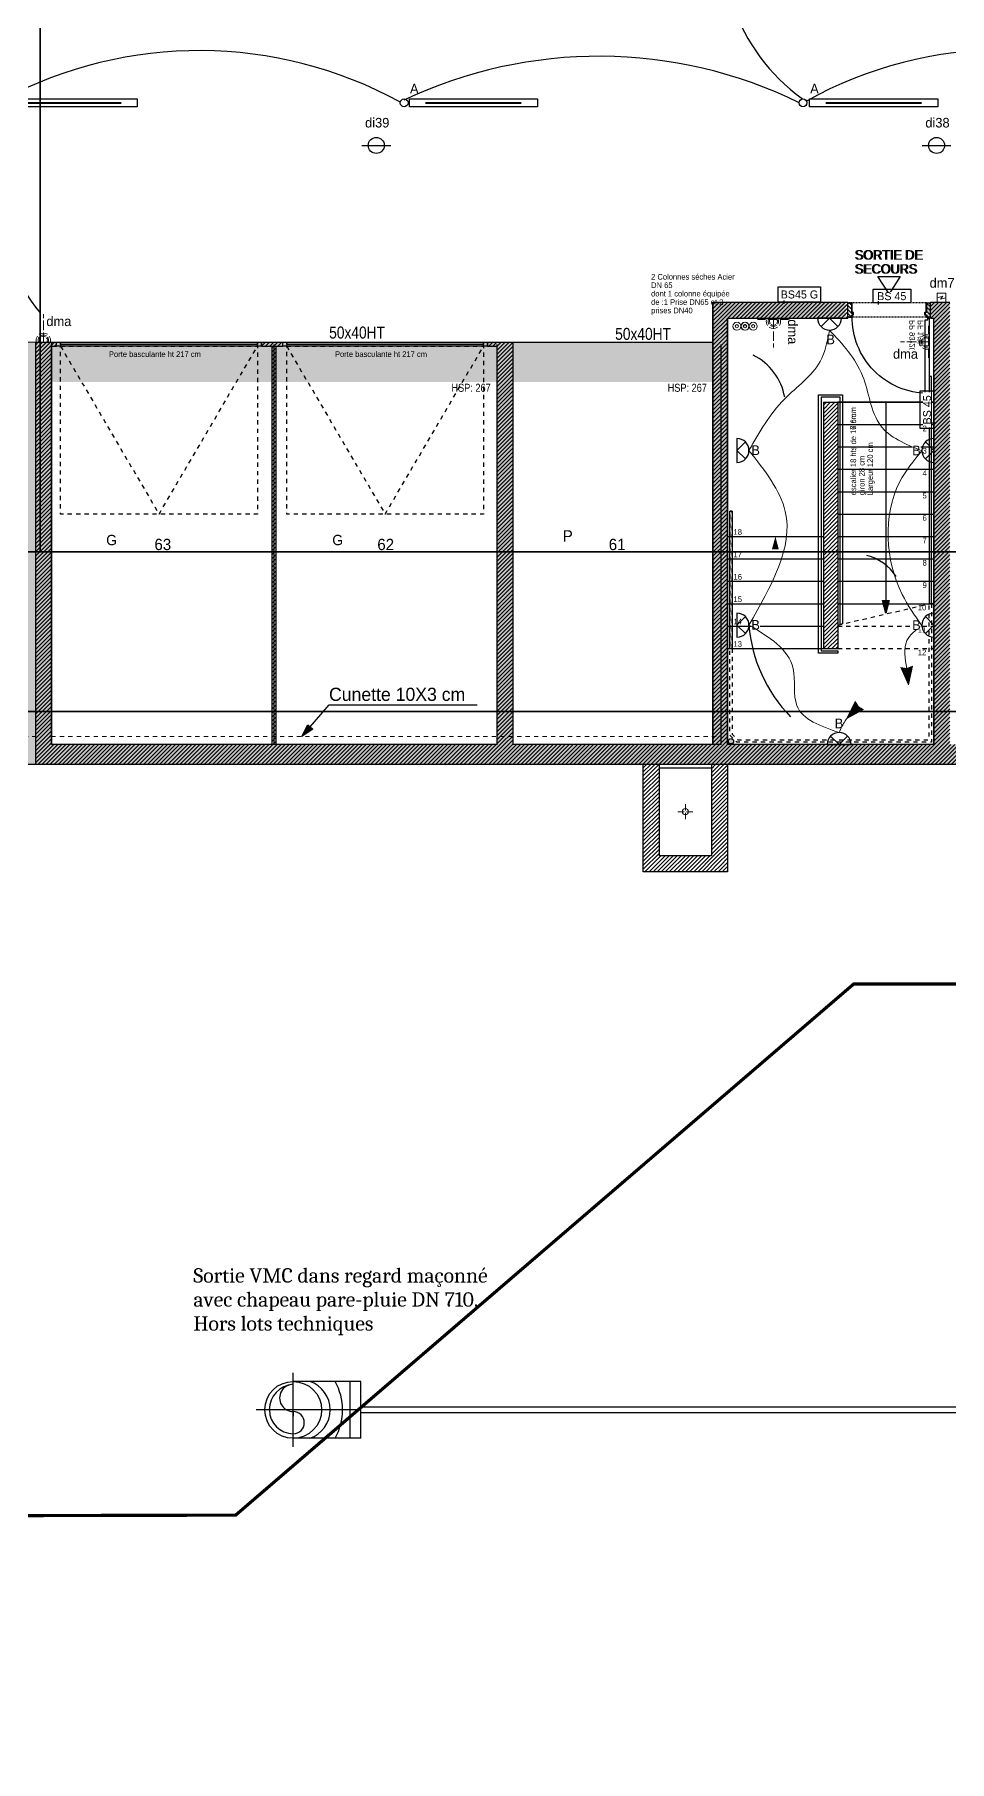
# Model space of a CAD drawing. Header units: centimetres. Extents: x 2811 to 13089, y 820 to 6224.
# Drawn here: x 6209 to 7352, y 2005 to 4164 of the extents above; entities that cross this region are included whole.
import ezdxf
from ezdxf.enums import TextEntityAlignment as Align

# ---------------------------------------------------------------- set-up
doc = ezdxf.new("R2010")
doc.units = ezdxf.units.CM
for name, pattern in [('ACAD_ISO02W100', [15, 12, -3]), ('prlm_ef', [0.165, 0.1, -0.065]), ('Style de ligne -1', [0.41664, 0.20828, -0.20836]), ('Style de ligne -13', [0.147638, 0.098425, -0.049213]), ('VW-01', [0.41656, 0.20828, -0.20828])]:
    doc.linetypes.add(name, pattern=pattern)
for name, color, linetype in [('01_poch_BN', 9, 'Continuous'), ('01_poch_murs', 253, 'Continuous'), ('01_texte', 252, 'Continuous'), ('B GÈnÈral_Hatch', 252, 'Continuous'), ('B Général', 252, 'Continuous'), ('C ANNOTATIONS-cotation_Hatch', 252, 'Continuous'), ('C ANNOTATIONS-prestations', 252, 'Continuous'), ('C ANNOTATIONS-texte', 252, 'Continuous'), ('C ANNOTATIONS-texte_Hatch', 252, 'Continuous'), ('prlm-EAU-EF', 161, 'Continuous')]:
    doc.layers.add(name, color=color, linetype=linetype)
for name, color, linetype, lineweight in [('prlm-ELEC-BT', 1, 'Continuous', 25), ('prlm-ELEC-CFO', 1, 'Continuous', 25), ('prlm-ELEC-SSI', 6, 'Continuous', 30), ('prlm-MOD-PB', 2, 'Continuous', 30)]:
    doc.layers.add(name, color=color, linetype=linetype, lineweight=lineweight)
doc.layers.add('prlm-ZEROPLOT', color=254, linetype='Continuous', plot=False)
doc.layers.get('prlm-EAU-EF').off()
doc.styles.add('ARIAL NA', font='ARIALN.TTF')
doc.styles.add('Eurostile', font='Eurosti.TTF')
doc.styles.add('Eurostile (bold)', font='Eurostib.TTF')
doc.styles.add('prlm-elec-cfo', font='comic.ttf', dxfattribs={"height": 12})
doc.styles.add('prlm-elec-ssi', font='comic.ttf', dxfattribs={"height": 12})
doc.styles.add('prlm-mod', font='cambriaz.ttf', dxfattribs={"height": 18})
pattern_1 = [(45, (0, 0), (2.4253472, -2.6458333), [])]

# ---------------------------------------------------------------- blocks, each defined once
blk = doc.blocks.new('Groupe-1')
at = {"layer": 'B GÈnÈral_Hatch', "linetype": 'Continuous'}
blk.add_hatch(color=250, dxfattribs=at).paths.add_polyline_path([(7276.7, 3456.6), (7272.5, 3440.7), (7268.2, 3456.6)])
at = {"layer": 'C ANNOTATIONS-cotation_Hatch', "linetype": 'Continuous'}
blk.add_hatch(color=250, dxfattribs=at).paths.add_polyline_path([(7130.2, 3520.5), (7134.5, 3536.4), (7138.7, 3520.5)])
at = {"layer": 'B Général', "linetype": 'Continuous'}
for p, q in [((7212.5, 3704.4), (7332.5, 3704.4)), ((7272.5, 3704.4), (7272.5, 3440.7)), ((7212.5, 3676.4), (7332.5, 3676.4)), ((7212.5, 3648.4), (7332.5, 3648.4)), ((7212.5, 3620.4), (7332.5, 3620.4)), ((7212.5, 3592.4), (7332.5, 3592.4)), ((7212.5, 3564.4), (7332.5, 3564.4)), ((7074.5, 3536.4), (7194.5, 3536.4)), ((7212.5, 3536.4), (7332.5, 3536.4)), ((7074.5, 3508.4), (7194.5, 3508.4)), ((7212.5, 3508.4), (7332.5, 3508.4)), ((7074.5, 3480.4), (7194.5, 3480.4)), ((7212.5, 3480.4), (7332.5, 3480.4)), ((7074.5, 3452.4), (7194.5, 3452.4)), ((7212.5, 3452.4), (7332.5, 3452.4)), ((7074.5, 3424.4), (7194.5, 3424.4)), ((7074.5, 3396.4), (7194.5, 3396.4))]:
    blk.add_line(p, q, dxfattribs=at)
at = {"layer": 'B Général', "linetype": 'VW-01', "ltscale": 25.4}
for p, q in [((7212.5, 3425.7), (7332.5, 3453.6)), ((7212.5, 3424.4), (7332.5, 3424.4)), ((7212.5, 3396.4), (7332.5, 3396.4))]:
    blk.add_line(p, q, dxfattribs=at)
at = {"layer": 'B Général', "linetype": 'Continuous', "flags": 128}
for points in [[(7332.5, 3736.4), (7332.5, 3276.4), (7074.5, 3276.4), (7074.5, 3568.3)], [(7188.5, 3396.4), (7188.5, 3710.6), (7188.5, 3710.6), (7188.5, 3713.6), (7218.4, 3713.6), (7218.5, 3427.1), (7215.5, 3426.4), (7215.5, 3695.2), (7215.5, 3695.2), (7215.5, 3710.6), (7191.5, 3710.6), (7191.5, 3396.4)], [(7332.5, 3453.6), (7332.5, 3704.4), (7212.5, 3704.4), (7212.5, 3425.7)], [(7077.5, 3396.4), (7077.5, 3568.3), (7080.5, 3568.3), (7080.5, 3396.4)], [(7191.5, 3396.4), (7191.5, 3393.4), (7212.5, 3393.4), (7212.5, 3390.4), (7188.5, 3390.4), (7188.5, 3393.4), (7188.5, 3393.4), (7188.5, 3396.4)]]:
    blk.add_lwpolyline(points, dxfattribs=at)
blk.add_lwpolyline([(7326.5, 3736.4), (7326.5, 3452.2), (7329.5, 3452.9), (7329.5, 3736.4)], close=True, dxfattribs=at)
at = {"layer": 'B Général', "linetype": 'VW-01', "ltscale": 25.4, "flags": 128}
for points in [[(7080.5, 3396.4), (7080.5, 3568.3), (7077.5, 3568.3), (7077.5, 3396.4)], [(7080.5, 3396.4), (7080.5, 3289.5), (7087.6, 3282.4), (7326.5, 3282.4), (7326.5, 3452.2), (7329.5, 3452.9), (7329.5, 3279.4), (7086.3, 3279.4), (7077.5, 3288.2), (7077.5, 3396.4)]]:
    blk.add_lwpolyline(points, dxfattribs=at)
at = {"layer": 'B Général', "flags": 128}
blk.add_lwpolyline([(7276.7, 3456.6), (7272.5, 3440.7), (7268.2, 3456.6)], close=True, dxfattribs=at)
at = {"layer": 'B Général', "linetype": 'Continuous'}
blk.add_circle((7079, 3280.6), 3.25, dxfattribs=at)
at = {"layer": 'C ANNOTATIONS-prestations', "char_height": 7.06, "attachment_point": 2, "line_spacing_factor": 0.894142, "style": 'Eurostile'}
for s, insert in [('1', (7321, 3703.1)), ('2', (7321, 3675.1)), ('3', (7321, 3647.1)), ('4', (7321, 3619.1)), ('5', (7321, 3591.1)), ('6', (7321, 3563.1)), ('18', (7087.5, 3545.6)), ('7', (7321, 3535.1)), ('17', (7087.5, 3517.6)), ('8', (7321, 3507.1)), ('16', (7087.5, 3489.6)), ('9', (7321, 3479.1)), ('15', (7087.5, 3461.6)), ('14', (7087.5, 3433.6)), ('10', (7317.8, 3451.1)), ('11', (7317.8, 3423.1)), ('13', (7087.5, 3405.6)), ('12', (7317.8, 3395.1))]:
    blk.add_mtext(s, dxfattribs=dict(at, insert=insert))
blk = doc.blocks.new('Porte basculante ht200cm')
at = {"layer": 'B Général', "linetype": 'Style de ligne -1', "ltscale": 25.4}
for p, q in [((-123, -2.5), (0, -212.5)), ((0, -212.5), (123, -2.5))]:
    blk.add_line(p, q, dxfattribs=at)
at = {"layer": 'B Général', "linetype": 'Continuous', "flags": 128}
for points in [[(-128, 2.5), (128, 2.5), (128, -2.5), (-128, -2.5)], [(-123, 2.5), (123, 2.5), (123, -0.5), (-123, -0.5)]]:
    blk.add_lwpolyline(points, close=True, dxfattribs=at)
at = {"layer": 'B Général', "flags": 128}
for points in [[(-128, 2.5), (-123, 2.5), (-123, -2.5), (-128, -2.5)], [(123, 2.5), (128, 2.5), (128, -2.5), (123, -2.5)]]:
    blk.add_lwpolyline(points, close=True, dxfattribs=at)
at = {"layer": 'B Général', "linetype": 'Style de ligne -1', "ltscale": 25.4, "flags": 128}
blk.add_lwpolyline([(-123, -2.5), (123, -2.5), (123, -212.5), (-123, -212.5)], close=True, dxfattribs=at)
at = {"layer": 'B Général', "insert": (-66, -238.4), "char_height": 12.9, "attachment_point": 1, "line_spacing_factor": 0.894142, "style": 'Eurostile'}
blk.add_mtext('G', dxfattribs=at)
at = {"layer": 'C ANNOTATIONS-prestations', "insert": (-62.6, -9), "char_height": 7.059, "attachment_point": 1, "line_spacing_factor": 0.894142, "style": 'Eurostile'}
blk.add_mtext('Porte basculante ht 217 cm', dxfattribs=at)
blk = doc.blocks.new('PP 93_204 PF1_2h mur20')
at = {"layer": 'B GÈnÈral_Hatch', "linetype": 'Continuous'}
h = blk.add_hatch(dxfattribs=at)
h.set_pattern_fill('50_BETON', color=256, style=0, pattern_type=2)
h.set_pattern_definition(pattern_1)
edge = h.paths.add_edge_path()
edge.add_line((-51.6, -9), (-50.9, -8.4))
edge.add_line((-50.9, -8.4), (-50.9, -8.4))
edge.add_arc((-50.8, -8.5), 0.2, 48.9909, 131.0091, ccw=False)
edge.add_line((-50.7, -8.4), (-50.7, -8.4))
edge.add_line((-50.7, -8.4), (-50.1, -8.9))
edge.add_line((-50.1, -8.9), (-50.1, -8.9))
edge.add_arc((-50.1, -8.8), 0.05, 228.9909, 270)
edge.add_line((-50.1, -8.9), (-50.1, -8.9))
edge.add_line((-50.1, -8.9), (-46.7, -8.9))
edge.add_line((-46.7, -8.9), (-46.7, -8.9))
edge.add_arc((-46.7, -8.8), 0.0435, 270, 360)
edge.add_line((-46.7, -8.8), (-46.7, 2.7))
edge.add_arc((-46.5, 2.7), 0.174, 90, 180, ccw=False)
edge.add_line((-46.5, 2.9), (-46.5, 2.9))
edge.add_line((-46.5, 2.9), (-44.9, 2.9))
edge.add_line((-44.9, 2.9), (-44.9, 2.9))
edge.add_arc((-44.9, 2.9), 0.0435, 270, 360)
edge.add_line((-44.9, 2.9), (-44.9, 6))
edge.add_arc((-44.9, 6), 0.0435, 0, 90)
edge.add_line((-44.9, 6), (-44.9, 6))
edge.add_line((-44.9, 6), (-46.5, 6))
edge.add_line((-46.5, 6), (-46.5, 6))
edge.add_arc((-46.5, 6.2), 0.174, 180, 270, ccw=False)
edge.add_line((-46.7, 6.2), (-46.7, 8.8))
edge.add_arc((-46.7, 8.8), 0.0435, 0, 90)
edge.add_line((-46.7, 8.9), (-46.7, 8.9))
edge.add_line((-46.7, 8.9), (-50.1, 8.9))
edge.add_line((-50.1, 8.9), (-50.1, 8.9))
edge.add_arc((-50.1, 8.8), 0.05, 90, 131.0091)
edge.add_line((-50.1, 8.9), (-50.1, 8.9))
edge.add_line((-50.1, 8.9), (-50.7, 8.4))
edge.add_line((-50.7, 8.4), (-50.7, 8.4))
edge.add_arc((-50.8, 8.5), 0.2, 233.0967, 311.0091, ccw=False)
edge.add_line((-50.9, 8.4), (-50.9, 8.4))
edge.add_line((-50.9, 8.4), (-51.4, 8.8))
edge.add_line((-51.4, 8.8), (-51.4, 8.8))
edge.add_line((-51.4, 8.8), (-51.6, 9))
edge.add_line((-51.6, 9), (-51.6, -9))
h = blk.add_hatch(dxfattribs=at)
h.set_pattern_fill('50_BETON', color=256, style=0, pattern_type=2)
h.set_pattern_definition(pattern_1)
edge = h.paths.add_edge_path()
edge.add_line((51.6, -9), (50.9, -8.4))
edge.add_line((50.9, -8.4), (50.9, -8.4))
edge.add_arc((50.8, -8.5), 0.2, 48.9909, 131.0091)
edge.add_line((50.7, -8.4), (50.7, -8.4))
edge.add_line((50.7, -8.4), (50.1, -8.9))
edge.add_line((50.1, -8.9), (50.1, -8.9))
edge.add_arc((50.1, -8.8), 0.05, 270, 311.0091, ccw=False)
edge.add_line((50.1, -8.9), (50.1, -8.9))
edge.add_line((50.1, -8.9), (46.7, -8.9))
edge.add_line((46.7, -8.9), (46.7, -8.9))
edge.add_arc((46.7, -8.8), 0.0435, 180, 270, ccw=False)
edge.add_line((46.7, -8.8), (46.7, 2.7))
edge.add_arc((46.5, 2.7), 0.174, 0, 90)
edge.add_line((46.5, 2.9), (46.5, 2.9))
edge.add_line((46.5, 2.9), (44.9, 2.9))
edge.add_line((44.9, 2.9), (44.9, 2.9))
edge.add_arc((44.9, 2.9), 0.0435, 180, 270, ccw=False)
edge.add_line((44.9, 2.9), (44.9, 6))
edge.add_arc((44.9, 6), 0.0435, 90, 180, ccw=False)
edge.add_line((44.9, 6), (44.9, 6))
edge.add_line((44.9, 6), (46.5, 6))
edge.add_line((46.5, 6), (46.5, 6))
edge.add_arc((46.5, 6.2), 0.174, 270, 360)
edge.add_line((46.7, 6.2), (46.7, 8.8))
edge.add_arc((46.7, 8.8), 0.0435, 90, 180, ccw=False)
edge.add_line((46.7, 8.9), (46.7, 8.9))
edge.add_line((46.7, 8.9), (50.1, 8.9))
edge.add_line((50.1, 8.9), (50.1, 8.9))
edge.add_arc((50.1, 8.8), 0.05, 48.9909, 90, ccw=False)
edge.add_line((50.1, 8.9), (50.1, 8.9))
edge.add_line((50.1, 8.9), (50.7, 8.4))
edge.add_line((50.7, 8.4), (50.7, 8.4))
edge.add_arc((50.8, 8.5), 0.2, 228.9909, 306.9033)
edge.add_line((50.9, 8.4), (50.9, 8.4))
edge.add_line((50.9, 8.4), (51.4, 8.8))
edge.add_line((51.4, 8.8), (51.4, 8.8))
edge.add_line((51.4, 8.8), (51.6, 9))
edge.add_line((51.6, 9), (51.6, -9))
at = {"layer": 'B Général', "linetype": 'Style de ligne -13', "ltscale": 25.4}
for p, q in [((46.7, 9), (-46.7, 9)), ((46.7, -9), (-46.7, -9))]:
    blk.add_line(p, q, dxfattribs=at)
at = {"layer": 'B Général', "linetype": 'Continuous', "flags": 128}
for points in [[(45, 12), (48.5, 12), (48.5, 10), (50, 10), (50, 106), (48.5, 106), (48.5, 104), (45, 104)], [(0, -20.5), (-14, -41.9), (14, -41.9)]]:
    blk.add_lwpolyline(points, close=True, dxfattribs=at)
for points in [[(-46.5, 8.8), (-46.5, 6.2, 0.414214), (-46.5, 6.1), (-46.5, 6.1), (-44.9, 6.1), (-44.9, 6.1, -0.414214), (-44.7, 6), (-44.7, 2.9, -0.414214), (-44.9, 2.7), (-44.9, 2.7), (-46.5, 2.7), (-46.5, 2.7, 0.414214), (-46.5, 2.7), (-46.5, -8.8, -0.414214), (-46.7, -9), (-46.7, -9), (-50.1, -9), (-50.1, -9, -0.18087), (-50.2, -9), (-50.2, -8.9), (-50.8, -8.5), (-50.8, -8.5, 0.373975), (-50.8, -8.5), (-50.8, -8.5), (-51.5, -9), (-51.6, -9), (-50.9, -8.4), (-50.9, -8.4, -0.373975), (-50.7, -8.4), (-50.7, -8.4), (-50.1, -8.9), (-50.1, -8.9, 0.18087), (-50.1, -8.9), (-50.1, -8.9), (-46.7, -8.9), (-46.7, -8.9, 0.414214), (-46.7, -8.8), (-46.7, 2.7, -0.414214), (-46.5, 2.9), (-46.5, 2.9), (-44.9, 2.9), (-44.9, 2.9, 0.414214), (-44.9, 2.9), (-44.9, 6, 0.414214), (-44.9, 6), (-44.9, 6), (-46.5, 6), (-46.5, 6, -0.414214), (-46.7, 6.2), (-46.7, 8.8, 0.414214), (-46.7, 8.9), (-46.7, 8.9), (-50.1, 8.9), (-50.1, 8.9, 0.18087), (-50.1, 8.9), (-50.1, 8.9), (-50.7, 8.4), (-50.7, 8.4, -0.353689), (-50.9, 8.4), (-50.9, 8.4), (-51.4, 8.8), (-51.4, 8.8), (-51.6, 9), (-51.5, 9), (-50.9, 8.5, 0.385556), (-50.8, 8.5), (-50.8, 8.5), (-50.2, 8.9), (-50.2, 9, -0.18087), (-50.1, 9), (-50.1, 9), (-46.7, 9), (-46.7, 9, -0.414214)], [(46.5, 8.8), (46.5, 6.2, -0.414214), (46.5, 6.1), (46.5, 6.1), (44.9, 6.1), (44.9, 6.1, 0.414214), (44.7, 6), (44.7, 2.9, 0.414214), (44.9, 2.7), (44.9, 2.7), (46.5, 2.7), (46.5, 2.7, -0.414214), (46.5, 2.7), (46.5, -8.8, 0.414214), (46.7, -9), (46.7, -9), (50.1, -9), (50.1, -9, 0.18087), (50.2, -9), (50.2, -8.9), (50.8, -8.5), (50.8, -8.5, -0.373975), (50.8, -8.5), (50.8, -8.5), (51.5, -9), (51.6, -9), (50.9, -8.4), (50.9, -8.4, 0.373975), (50.7, -8.4), (50.7, -8.4), (50.1, -8.9), (50.1, -8.9, -0.18087), (50.1, -8.9), (50.1, -8.9), (46.7, -8.9), (46.7, -8.9, -0.414214), (46.7, -8.8), (46.7, 2.7, 0.414214), (46.5, 2.9), (46.5, 2.9), (44.9, 2.9), (44.9, 2.9, -0.414214), (44.9, 2.9), (44.9, 6, -0.414214), (44.9, 6), (44.9, 6), (46.5, 6), (46.5, 6, 0.414214), (46.7, 6.2), (46.7, 8.8, -0.414214), (46.7, 8.9), (46.7, 8.9), (50.1, 8.9), (50.1, 8.9, -0.18087), (50.1, 8.9), (50.1, 8.9), (50.7, 8.4), (50.7, 8.4, 0.353689), (50.9, 8.4), (50.9, 8.4), (51.4, 8.8), (51.4, 8.8), (51.6, 9), (51.5, 9), (50.9, 8.5, -0.385556), (50.8, 8.5), (50.8, 8.5), (50.2, 8.9), (50.2, 9, 0.18087), (50.1, 9), (50.1, 9), (46.7, 9), (46.7, 9, 0.414214)]]:
    blk.add_lwpolyline(points, format="xyb", close=True, dxfattribs=at)
at = {"layer": 'B Général', "linetype": 'Continuous'}
blk.add_circle((48.5, 9.5), 0.5, dxfattribs=at)
blk.add_arc((48.5, 9.5), 94.5, 90, 181.2323, dxfattribs=at)
at = {"layer": 'C ANNOTATIONS-prestations', "insert": (25.2, 12.2), "char_height": 7.06, "attachment_point": 1, "rotation": 90, "line_spacing_factor": 0.894142, "style": 'Eurostile'}
blk.add_mtext('PP 93*204\\PPF 1/2h\\P', dxfattribs=at)
blk = doc.blocks.new('Objet Paramétrique')
at = {"layer": 'B Général', "linetype": 'Continuous'}
for p, q in [((0, 0), (0, 500)), ((278.5, 0), (278.5, 500)), ((557, 0), (557, 500)), ((0, 0), (557, 0))]:
    blk.add_line(p, q, dxfattribs=at)
at = {"layer": 'B Général', "extrusion": (0, 0, -1), "char_height": 14.118, "attachment_point": 5, "text_direction": (-1, 0, 0), "line_spacing_factor": 0.894142, "style": 'Eurostile'}
for s, insert in [('62', (139.25, 250)), ('63', (417.75, 250))]:
    blk.add_mtext(s, dxfattribs=dict(at, insert=insert))
blk = doc.blocks.new('Objet Paramétrique-13')
at = {"layer": 'B Général', "linetype": 'Continuous'}
for p, q in [((0, 0), (0, 500)), ((260, 0), (260, 500)), ((0, 0), (260, 0))]:
    blk.add_line(p, q, dxfattribs=at)
at = {"layer": 'B Général', "extrusion": (0, 0, -1), "insert": (130, 250), "char_height": 14.12, "attachment_point": 5, "text_direction": (-1, 0, 0), "line_spacing_factor": 0.894142, "style": 'Eurostile'}
blk.add_mtext('61', dxfattribs=at)
blk = doc.blocks.new('Groupe-30-1')
at = {"layer": 'C ANNOTATIONS-texte_Hatch', "linetype": 'Continuous'}
blk.add_hatch(color=250, dxfattribs=at).paths.add_polyline_path([(6556.6, 3295.6), (6543, 3286.4), (6550.2, 3301.2)])
at = {"layer": 'C ANNOTATIONS-texte', "flags": 128}
blk.add_lwpolyline([(6543, 3286.4), (6576.8, 3325.9), (6761.9, 3325.9)], dxfattribs=at)
blk.add_lwpolyline([(6556.6, 3295.6), (6543, 3286.4), (6550.2, 3301.2)], close=True, dxfattribs=at)
at = {"layer": 'C ANNOTATIONS-texte', "insert": (6576.8, 3347.4), "char_height": 16.471, "attachment_point": 1, "line_spacing_factor": 0.894142, "style": 'Eurostile'}
blk.add_mtext('Cunette 10X3 cm', dxfattribs=at)
blk = doc.blocks.new('Groupe-40-1')
at = {"layer": 'B Général', "lineweight": 18}
for p, q in [((7022, 3194), (7022, 3201.8)), ((7020.4, 3192.4), (7012.6, 3192.4)), ((7022, 3190.9), (7022, 3183.1)), ((7023.5, 3192.4), (7031.4, 3192.4))]:
    blk.add_line(p, q, dxfattribs=at)
blk.add_circle((7022, 3192.4), 3.91, dxfattribs=at)
blk = doc.blocks.new('xi.colonneef')
at = {"layer": 'B Général', "lineweight": 18}
for radius in [5, 2]:
    blk.add_circle((0, 0), radius, dxfattribs=at)
blk = doc.blocks.new('A$C0AF0530E')
at = {"layer": 'prlm-MOD-PB'}
for p, q in [((0, 0), (0, 92)), ((-32.5, 59.5), (32.5, 59.5)), ((-25, 0), (-25, 59.5)), ((-1.5, 59.5), (-5.6, 59.5)), ((25, 0), (25, 59.5)), ((-25, 9.5), (25, 9.5)), ((-25, 0), (25, 0))]:
    blk.add_line(p, q, dxfattribs=at)
blk.add_circle((0, 59.5), 25, dxfattribs=at)
for centre, radius, start, end in [((0, 59.5), 21, 90, 180), ((0, 58), 22.6, 3.9499, 90), ((10.5, 59.5), 12, 359.8881, 180.1119), ((-11.3, 59.5), 9.75, 180, 0), ((0, 53.4), 26.4, 198.4922, 341.5078), ((0, 67.4), 51.3, 240.8516, 299.1484)]:
    blk.add_arc(centre, radius, start, end, dxfattribs=at)
blk = doc.blocks.new('xi.lumA')
at = {"layer": 'prlm-ELEC-CFO', "color": 0, "linetype": 'ByBlock', "lineweight": -2, "ltscale": 50}
blk.add_lwpolyline([(-80, -5), (-80, 5), (80, 5), (80, -5)], close=True, dxfattribs=at)
at = {"layer": 'prlm-ELEC-CFO', "color": 0, "linetype": 'ByBlock', "lineweight": 5, "ltscale": 50, "const_width": 2.6}
blk.add_lwpolyline([(-60, 0), (60, 0), (60, 0)], dxfattribs=at)
blk = doc.blocks.new('xi.dma')
at = {"layer": 'prlm-ELEC-CFO', "color": 0, "linetype": 'ACAD_ISO02W100', "lineweight": 5, "flags": 128}
for points in [[(0, 0), (0, 35)], [(-20, 0), (20, 0)]]:
    blk.add_lwpolyline(points, dxfattribs=at)
at = {"layer": 'prlm-ELEC-CFO', "color": 0, "linetype": 'ByBlock', "lineweight": 5}
for radius, start, end in [(9, 145, 191.803), (6.5, 145, 199.0387), (9, 55, 125), (5, 145, 207.3745), (6.5, 55, 125), (5, 55, 125), (5, 332.6255, 35), (6.5, 340.9613, 35), (9, 348.197, 35)]:
    blk.add_arc((0, 2.4), radius, start, end, dxfattribs=at)
blk = doc.blocks.new('xi.lumb-app')
at = {"layer": 'prlm-ELEC-CFO', "color": 0, "linetype": 'ByBlock', "flags": 128}
blk.add_lwpolyline([(-15, 0), (15, 0, 1)], format="xyb", close=True, dxfattribs=at)
at = {"layer": 'prlm-ELEC-CFO', "color": 0, "linetype": 'ByBlock', "lineweight": -2, "flags": 128}
blk.add_lwpolyline([(10.6, 10.6), (0, 0), (-10.6, 10.6)], dxfattribs=at)
blk = doc.blocks.new('xi.fl')
at = {"layer": 'prlm-ELEC-CFO'}
blk.add_hatch(color=0, dxfattribs=at).paths.add_polyline_path([(20.4, 0), (-2, -7.2), (0, 0), (-2, 7.2)])
at = {"layer": 'prlm-ELEC-CFO', "color": 0, "lineweight": 5}
blk.add_lwpolyline([(20.4, 0), (-2, -7.2), (0, 0), (-2, 7.2)], close=True, dxfattribs=at)
blk = doc.blocks.new('xi.bs45')
at = {"layer": 'prlm-ELEC-SSI', "color": 0, "linetype": 'ByBlock', "lineweight": -2}
blk.add_lwpolyline([(-23.5, 17), (23.5, 17), (23.5, 0), (-23.5, 0)], close=True, dxfattribs=at)
at = {"layer": 'prlm-ZEROPLOT', "color": 254, "linetype": 'ByBlock', "lineweight": -2}
blk.add_lwpolyline([(-17, -2), (-17, 2)], dxfattribs=at)
at = {"layer": 'prlm-ELEC-SSI', "color": 0, "linetype": 'ByBlock', "lineweight": -2, "insert": (-0.2, 8.4), "char_height": 10, "width": 43.769, "attachment_point": 5, "style": 'prlm-elec-cfo', "bg_fill": 3, "box_fill_scale": 1, "bg_fill_color": 256, "bg_fill_transparency": 0}
blk.add_mtext('BS 45', dxfattribs=at)
blk = doc.blocks.new('xi.bs45g')
at = {"layer": 'prlm-ELEC-SSI', "color": 0, "linetype": 'ByBlock', "lineweight": -2}
blk.add_lwpolyline([(-26.5, 19), (26.5, 19), (26.5, 0), (-26.5, 0)], close=True, dxfattribs=at)
at = {"layer": 'prlm-ZEROPLOT', "color": 254, "linetype": 'ByBlock', "lineweight": -2}
blk.add_lwpolyline([(-19, -2), (-19, 2)], dxfattribs=at)
at = {"layer": 'prlm-ELEC-SSI', "color": 0, "linetype": 'ByBlock', "lineweight": -2, "insert": (0.1, 9.5), "char_height": 10, "width": 49.661, "attachment_point": 5, "style": 'prlm-elec-cfo', "bg_fill": 3, "box_fill_scale": 1, "bg_fill_color": 256, "bg_fill_transparency": 0}
blk.add_mtext('BS45 G', dxfattribs=at)
blk = doc.blocks.new('xi.dm')
at = {"layer": 'prlm-ELEC-SSI', "color": 0, "lineweight": 20, "flags": 128}
blk.add_lwpolyline([(5.5, 0), (5.5, 11), (-5.5, 11), (-5.5, 0)], close=True, dxfattribs=at)
at = {"layer": 'prlm-ELEC-SSI', "color": 0, "linetype": 'ByBlock', "lineweight": 13, "flags": 128}
blk.add_lwpolyline([(-5.5, 5.5), (1.5, 7.4), (-1.2, 3.9), (5.5, 5.5)], dxfattribs=at)
blk = doc.blocks.new('xi.DI')
at = {"layer": 'prlm-ELEC-SSI', "color": 0, "linetype": 'ByBlock', "lineweight": -2, "flags": 128}
blk.add_lwpolyline([(-18, 0), (18, 0)], dxfattribs=at)
at = {"layer": 'prlm-ELEC-SSI', "color": 0, "linetype": 'ByBlock', "lineweight": -2}
blk.add_circle((0, 0), 10, dxfattribs=at)

msp = doc.modelspace()

# ---------------------------------------------------------------- hatches: boundary and pattern name
at = {"layer": '01_poch_BN'}
h = msp.add_hatch(color=256, dxfattribs=at)
h.dxf.hatch_style = 1
h.paths.add_polyline_path([(6786.31, 3779.654), (6230.31, 3779.633), (6230.31, 3729.633), (6786.31, 3729.654)])
h = msp.add_hatch(color=256, dxfattribs=at)
h.dxf.hatch_style = 1
h.paths.add_polyline_path([(7056.31, 3779.655), (6806.31, 3779.655), (6806.31, 3729.655), (7056.31, 3729.655)])
at = {"layer": '01_poch_murs'}
h = msp.add_hatch(color=256, dxfattribs=at)
h.dxf.hatch_style = 1
edge = h.paths.add_edge_path()
edge.add_line((4843.31, 4714.635), (4843.31, 4696.635))
edge.add_line((4843.31, 4696.635), (4835.31, 4696.635))
edge.add_line((4835.31, 4696.635), (4835.31, 4348.672))
edge.add_line((4835.31, 4348.672), (5000.316, 4348.672))
edge.add_line((5000.316, 4348.672), (5000.318, 4586.635))
edge.add_line((5000.318, 4586.635), (5020.318, 4586.635))
edge.add_line((5020.318, 4586.635), (5020.316, 4348.672))
edge.add_line((5020.316, 4348.672), (5075.31, 4348.672))
edge.add_line((5075.31, 4348.672), (5075.31, 4330.672))
edge.add_line((5075.31, 4330.672), (5020.316, 4330.672))
edge.add_line((5020.316, 4330.672), (5020.312, 3889.654))
edge.add_line((5020.312, 3889.654), (4935.311, 3889.654))
edge.add_line((4935.311, 3889.654), (4935.311, 3141.635))
edge.add_line((4935.311, 3141.635), (5000.31, 3141.635))
edge.add_line((5000.31, 3141.635), (5000.31, 3779.654))
edge.add_line((5000.31, 3779.654), (5020.31, 3779.654))
edge.add_line((5020.31, 3779.654), (5020.31, 3276.635))
edge.add_line((5020.31, 3276.635), (5608.31, 3276.635))
edge.add_line((5608.31, 3276.635), (5608.31, 3699.635))
edge.add_line((5608.31, 3699.635), (5633.31, 3699.635))
edge.add_line((5633.31, 3699.635), (5633.31, 3276.635))
edge.add_line((5633.31, 3276.635), (6188.31, 3276.633))
edge.add_line((6188.31, 3276.633), (6188.31, 3779.633))
edge.add_line((6188.31, 3779.633), (6210.31, 3779.633))
edge.add_line((6210.31, 3779.633), (6210.31, 3779.633))
edge.add_line((6210.31, 3779.633), (6230.31, 3779.633))
edge.add_line((6230.31, 3779.633), (6230.31, 3276.633))
edge.add_line((6230.31, 3276.633), (6786.31, 3276.635))
edge.add_line((6786.31, 3276.635), (6786.31, 3779.654))
edge.add_line((6786.31, 3779.654), (6806.31, 3779.655))
edge.add_line((6806.31, 3779.655), (6806.31, 3276.635))
edge.add_line((6806.31, 3276.635), (7056.31, 3276.635))
edge.add_line((7056.31, 3276.635), (7056.31, 3829.635))
edge.add_line((7056.31, 3829.635), (7222.31, 3829.635))
edge.add_line((7222.31, 3829.635), (7222.31, 3809.635))
edge.add_line((7222.31, 3809.635), (7074.31, 3809.635))
edge.add_line((7074.31, 3809.635), (7075.576, 3280.885))
edge.add_arc((7078.826, 3280.885), 3.25, 0, 180, ccw=False)
edge.add_arc((7078.826, 3280.885), 3.25, -90, 0, ccw=False)
edge.add_line((7078.826, 3277.635), (7332.31, 3276.635))
edge.add_line((7332.31, 3276.635), (7332.31, 3809.635))
edge.add_line((7332.31, 3809.635), (7324.31, 3809.635))
edge.add_line((7324.31, 3809.635), (7324.31, 3829.635))
edge.add_line((7324.31, 3829.635), (7352.31, 3829.635))
edge.add_line((7352.31, 3829.635), (7352.31, 3276.635))
edge.add_line((7352.31, 3276.635), (7612.31, 3276.635))
edge.add_line((7612.31, 3276.635), (7612.31, 3779.62))
edge.add_line((7612.31, 3779.62), (7632.31, 3779.62))
edge.add_line((7632.31, 3779.62), (7632.31, 3276.635))
edge.add_line((7632.31, 3276.635), (8147.31, 3276.635))
edge.add_line((8147.31, 3276.635), (8147.31, 3779.62))
edge.add_line((8147.31, 3779.62), (8167.31, 3779.62))
edge.add_line((8167.31, 3779.62), (8167.31, 3276.635))
edge.add_line((8167.31, 3276.635), (8427.31, 3276.635))
edge.add_line((8427.31, 3276.635), (8427.31, 3779.582))
edge.add_line((8427.31, 3779.582), (8452.31, 3779.582))
edge.add_line((8452.31, 3779.582), (8452.372, 2619.625))
edge.add_line((8452.372, 2619.625), (9042.891, 2619.625))
edge.add_line((9042.891, 2619.625), (9042.829, 3334.646))
edge.add_line((9042.829, 3334.646), (9060.829, 3334.646))
edge.add_line((9060.829, 3334.646), (9060.829, 2947.635))
edge.add_line((9060.829, 2947.635), (9276.816, 2947.635))
edge.add_line((9276.816, 2947.635), (9276.816, 2927.635))
edge.add_line((9276.816, 2927.635), (9060.829, 2927.635))
edge.add_line((9060.829, 2927.635), (9060.829, 2474.635))
edge.add_line((9060.829, 2474.635), (9585.792, 2474.635))
edge.add_line((9585.792, 2474.635), (9585.792, 2584.64))
edge.add_line((9585.792, 2584.64), (9605.792, 2584.64))
edge.add_line((9605.792, 2584.64), (9605.792, 2454.635))
edge.add_line((9605.792, 2454.635), (9042.829, 2454.635))
edge.add_line((9042.829, 2454.635), (9042.891, 2599.625))
edge.add_line((9042.891, 2599.625), (8452.372, 2599.625))
edge.add_line((8452.372, 2599.625), (8452.31, 2349.635))
edge.add_line((8452.31, 2349.635), (9810.829, 2349.635))
edge.add_line((9810.829, 2349.635), (9810.829, 2324.635))
edge.add_line((9810.829, 2324.635), (8427.31, 2324.635))
edge.add_line((8427.31, 2324.635), (8427.31, 3181.635))
edge.add_line((8427.31, 3181.635), (8427.31, 3251.635))
edge.add_line((8427.31, 3251.635), (7074.31, 3251.635))
edge.add_line((7074.31, 3251.635), (6969.311, 3251.635))
edge.add_line((6969.311, 3251.635), (6208.31, 3251.633))
edge.add_line((6208.31, 3251.633), (6208.31, 3251.633))
edge.add_line((6208.31, 3251.633), (5020.307, 3251.635))
edge.add_line((5020.307, 3251.635), (5020.306, 3121.635))
edge.add_line((5020.306, 3121.635), (4915.311, 3121.635))
edge.add_line((4915.311, 3121.635), (4915.311, 3909.654))
edge.add_line((4915.311, 3909.654), (5000.312, 3909.654))
edge.add_line((5000.312, 3909.654), (5000.316, 4330.672))
edge.add_line((5000.316, 4330.672), (4815.31, 4330.672))
edge.add_line((4815.31, 4330.672), (4815.31, 4909.635))
edge.add_line((4815.31, 4909.635), (5487.241, 4909.634))
edge.add_line((5487.241, 4909.634), (5488.653, 4884.635))
edge.add_line((5488.653, 4884.635), (5608.31, 4884.635))
edge.add_line((5608.31, 4884.635), (5608.31, 4459.637))
edge.add_line((5608.31, 4459.637), (5633.294, 4459.389))
edge.add_line((5633.294, 4459.389), (5633.324, 4459.389))
edge.add_line((5633.324, 4459.389), (5608.339, 4459.637))
edge.add_line((5608.339, 4459.637), (5608.31, 4884.635))
edge.add_line((5608.31, 4884.635), (5203.31, 4884.635))
edge.add_line((5203.31, 4884.635), (5203.31, 4330.672))
edge.add_line((5203.31, 4330.672), (5203.31, 4330.672))
edge.add_line((5203.31, 4330.672), (5203.368, 4459.636))
edge.add_line((5203.368, 4459.636), (5185.368, 4459.636))
edge.add_line((5185.368, 4459.636), (5185.31, 4696.635))
edge.add_line((5185.31, 4696.635), (5020.318, 4696.635))
edge.add_line((5020.318, 4696.635), (5020.318, 4688.635))
edge.add_line((5020.318, 4688.635), (5000.318, 4688.635))
edge.add_line((5000.318, 4688.635), (5000.318, 4696.635))
edge.add_line((5000.318, 4696.635), (4945.31, 4696.635))
edge.add_line((4945.31, 4696.635), (4945.31, 4714.635))
edge.add_line((4945.31, 4714.635), (5185.31, 4714.635))
edge.add_line((5185.31, 4714.635), (5185.31, 4884.635))
edge.add_line((5185.31, 4884.635), (4835.31, 4884.635))
edge.add_line((4835.31, 4884.635), (4835.31, 4714.635))
edge.add_line((4835.31, 4714.635), (4843.31, 4714.635))
at = {"layer": 'B GÈnÈral_Hatch', "linetype": 'Continuous'}
h = msp.add_hatch(dxfattribs=at)
h.set_pattern_fill('50_BETON', color=256, style=0, pattern_type=2)
h.set_pattern_definition(pattern_1)
h.paths.add_polyline_path([(7224.926, 3829.389), (7056.484, 3829.389), (7074.484, 3809.389), (7224.926, 3809.389)])
h = msp.add_hatch(dxfattribs=at)
h.set_pattern_fill('50_BETON', color=256, style=0, pattern_type=2)
h.set_pattern_definition(pattern_1)
h.paths.add_polyline_path([(7074.484, 3809.389), (7056.484, 3829.389), (7056.484, 3276.389), (7074.484, 3276.389)])
h = msp.add_hatch(dxfattribs=at)
h.set_pattern_fill('50_BETON', color=256, style=0, pattern_type=2)
h.set_pattern_definition(pattern_1)
h.paths.add_polyline_path([(7332.484, 3809.389), (7352.484, 3829.389), (7328.126, 3829.389), (7328.126, 3809.389)])
h = msp.add_hatch(dxfattribs=at)
h.set_pattern_fill('50_BETON', color=256, style=0, pattern_type=2)
h.set_pattern_definition(pattern_1)
h.paths.add_polyline_path([(7352.484, 3829.389), (7332.484, 3809.389), (7332.484, 3276.389), (7352.484, 3276.389)])
h = msp.add_hatch(dxfattribs=at)
h.set_pattern_fill('50_BETON', color=256, style=0, pattern_type=2)
h.set_pattern_definition(pattern_1)
h.paths.add_polyline_path([(6209.888, 3251.389), (6229.888, 3276.389), (6229.888, 3779.389), (6209.888, 3779.389)])
h = msp.add_hatch(dxfattribs=at)
h.set_pattern_fill('50_BETON', color=256, style=0, pattern_type=2)
h.set_pattern_definition(pattern_1)
h.paths.add_polyline_path([(6229.888, 3779.371), (6229.888, 3774.371), (6236.388, 3774.371), (6236.388, 3779.371)])
h = msp.add_hatch(dxfattribs=at)
h.set_pattern_fill('50_BETON', color=256, style=0, pattern_type=2)
h.set_pattern_definition(pattern_1)
h.paths.add_polyline_path([(6492.388, 3779.388), (6492.388, 3774.388), (6518.888, 3774.39), (6518.888, 3779.39)])
h = msp.add_hatch(dxfattribs=at)
h.set_pattern_fill('50_BETON', color=256, style=0, pattern_type=2)
h.set_pattern_definition(pattern_1)
h.paths.add_polyline_path([(6786.756, 3774.408), (6806.756, 3779.409), (6774.888, 3779.407), (6774.888, 3774.407)])
h = msp.add_hatch(dxfattribs=at)
h.set_pattern_fill('50_BETON', color=256, style=0, pattern_type=2)
h.set_pattern_definition(pattern_1)
h.paths.add_polyline_path([(6806.756, 3779.409), (6786.756, 3774.408), (6786.756, 3276.389), (6806.756, 3276.389)])
h = msp.add_hatch(dxfattribs=at)
h.set_pattern_fill('50_BETON', color=256, style=0, pattern_type=2)
h.set_pattern_definition(pattern_1)
h.paths.add_polyline_path([(6510.888, 3774.389), (6505.888, 3774.389), (6505.888, 3276.427), (6510.888, 3276.427)])
h = msp.add_hatch(dxfattribs=at)
h.set_pattern_fill('50_BETON', color=256, style=0, pattern_type=2)
h.set_pattern_definition(pattern_1)
h.paths.add_polyline_path([(7212.484, 3704.389), (7194.484, 3704.389), (7194.484, 3396.389), (7212.484, 3396.389)])
h = msp.add_hatch(dxfattribs=at)
h.set_pattern_fill('50_BETON', color=256, style=0, pattern_type=2)
h.set_pattern_definition(pattern_1)
h.paths.add_polyline_path([(6229.888, 3276.389), (6209.888, 3251.389), (8426.484, 3251.389), (8426.484, 3276.389)])
h = msp.add_hatch(dxfattribs=at)
h.set_pattern_fill('50_BETON', color=256, style=0, pattern_type=2)
h.set_pattern_definition(pattern_1)
h.paths.add_polyline_path([(6989.485, 3251.389), (6969.485, 3251.389), (6969.485, 3117.448), (6989.485, 3137.448)])
h = msp.add_hatch(dxfattribs=at)
h.set_pattern_fill('50_BETON', color=256, style=0, pattern_type=2)
h.set_pattern_definition(pattern_1)
h.paths.add_polyline_path([(7054.484, 3137.448), (7074.484, 3117.448), (7074.484, 3251.389), (7054.484, 3251.389)])
h = msp.add_hatch(dxfattribs=at)
h.set_pattern_fill('50_BETON', color=256, style=0, pattern_type=2)
h.set_pattern_definition(pattern_1)
h.paths.add_polyline_path([(6989.485, 3137.448), (6969.485, 3117.448), (7074.484, 3117.448), (7054.484, 3137.448)])

# ---------------------------------------------------------------- linework, layer by layer
at = {"layer": 'B Général', "linetype": 'Continuous', "lineweight": 18}
for p, q in [((7056.484, 3829.389), (7224.926, 3829.389)), ((7328.126, 3829.389), (7352.484, 3829.389)), ((7074.484, 3809.389), (7224.926, 3809.389)), ((7328.126, 3809.389), (7332.484, 3809.389)), ((7332.484, 3276.389), (7332.484, 3809.389)), ((6209.888, 3779.389), (6209.888, 3251.389)), ((6229.888, 3779.389), (6229.888, 3276.389)), ((6229.888, 3779.371), (6236.388, 3779.371)), ((6492.388, 3779.388), (6518.888, 3779.39)), ((6774.888, 3779.407), (6806.756, 3779.409)), ((6806.756, 3276.389), (6806.756, 3779.409)), ((6229.888, 3774.371), (6236.388, 3774.371)), ((6492.388, 3774.388), (6518.888, 3774.39)), ((6505.888, 3276.427), (6505.888, 3774.389)), ((6510.888, 3276.427), (6510.888, 3774.389)), ((6774.888, 3774.407), (6786.756, 3774.408)), ((6786.756, 3276.389), (6786.756, 3774.408)), ((7194.484, 3704.389), (7194.484, 3396.389)), ((7212.484, 3704.389), (7212.484, 3396.389)), ((6786.756, 3276.389), (6229.888, 3276.389)), ((7056.484, 3276.389), (6806.756, 3276.389)), ((7332.484, 3276.389), (7074.484, 3276.389)), ((6969.485, 3251.389), (6209.888, 3251.389)), ((6969.485, 3117.448), (6969.485, 3251.389)), ((7054.484, 3251.389), (6989.485, 3251.389)), ((6989.485, 3137.448), (6989.485, 3251.389)), ((7054.484, 3251.389), (7054.484, 3137.448)), ((7719, 3251.389), (7074.484, 3251.389)), ((7074.484, 3251.389), (7074.484, 3117.448)), ((7054.484, 3137.448), (6989.485, 3137.448)), ((7074.484, 3117.448), (6969.485, 3117.448))]:
    msp.add_line(p, q, dxfattribs=at)
at = {"layer": 'B Général', "linetype": 'Continuous'}
for p, q in [((7056.484, 3829.389), (7224.926, 3829.389)), ((7056.484, 3276.389), (7056.484, 3829.389)), ((7224.926, 3809.389), (7224.926, 3829.389)), ((7328.126, 3829.389), (7352.484, 3829.389)), ((7328.126, 3809.389), (7328.126, 3829.389)), ((7074.484, 3809.389), (7224.926, 3809.389)), ((7074.484, 3276.389), (7074.484, 3809.389)), ((7328.126, 3809.389), (7332.484, 3809.389)), ((7332.484, 3276.389), (7332.484, 3809.389)), ((6209.888, 3779.389), (6209.888, 3251.389)), ((6209.888, 3779.389), (6229.888, 3779.389)), ((6229.888, 3779.389), (6229.888, 3276.389)), ((6229.888, 3779.371), (6236.388, 3779.371)), ((6236.388, 3774.371), (6236.388, 3779.371)), ((6492.388, 3779.388), (6518.888, 3779.39)), ((6492.388, 3774.388), (6492.388, 3779.388)), ((6518.888, 3774.39), (6518.888, 3779.39)), ((6774.888, 3779.407), (6806.756, 3779.409)), ((6774.888, 3774.407), (6774.888, 3779.407)), ((6806.756, 3276.389), (6806.756, 3779.409)), ((6806.756, 3779.409), (7056.484, 3779.409)), ((6229.888, 3774.371), (6236.388, 3774.371)), ((6492.388, 3774.388), (6518.888, 3774.39)), ((6505.888, 3276.427), (6505.888, 3774.389)), ((6510.888, 3276.427), (6510.888, 3774.389)), ((6774.888, 3774.407), (6786.756, 3774.408)), ((6786.756, 3276.389), (6786.756, 3774.408)), ((7194.484, 3704.389), (7194.484, 3396.389)), ((7194.484, 3704.389), (7212.484, 3704.389)), ((7212.484, 3704.389), (7212.484, 3396.389)), ((7194.484, 3396.389), (7212.484, 3396.389)), ((6786.756, 3276.389), (6229.888, 3276.389)), ((7056.484, 3276.389), (6806.756, 3276.389)), ((7332.484, 3276.389), (7074.484, 3276.389)), ((6969.485, 3251.389), (6209.888, 3251.389)), ((6969.485, 3117.448), (6969.485, 3251.389)), ((7054.484, 3251.389), (6989.485, 3251.389)), ((6989.485, 3137.448), (6989.485, 3251.389)), ((7054.484, 3251.389), (7054.484, 3137.448)), ((7719, 3251.389), (7074.484, 3251.389)), ((7074.484, 3251.389), (7074.484, 3117.448)), ((7054.484, 3137.448), (6989.485, 3137.448)), ((7074.484, 3117.448), (6969.485, 3117.448))]:
    msp.add_line(p, q, dxfattribs=at)
at = {"layer": 'B Général', "linetype": 'Continuous', "lineweight": 35}
for p, q in [((7056.484, 3276.389), (7056.484, 3829.389)), ((7074.484, 3276.389), (7074.484, 3809.389))]:
    msp.add_line(p, q, dxfattribs=at)
at = {"layer": 'B Général', "linetype": 'VW-01', "lineweight": 18, "ltscale": 25.4}
for p, q in [((5020.962, 3286.389), (6209.888, 3286.389)), ((6229.888, 3286.389), (7065.888, 3286.389))]:
    msp.add_line(p, q, dxfattribs=at)
at = {"layer": 'B Général', "linetype": 'Continuous', "flags": 128}
msp.add_lwpolyline([(6989.485, 3247.448), (7054.485, 3247.448), (7054.485, 3137.448), (6989.485, 3137.448)], close=True, dxfattribs=at)
at = {"layer": 'prlm-ELEC-BT'}
for centre, radius, start, end in [((6414.568, 3621.378), 522.395, 61.320727, 117.999131), ((7075.121, 3698.273), 72.05, 9.89152, 63.895902), ((7232.823, 3452.232), 62.594, 33.057191, 75.170412)]:
    msp.add_arc(centre, radius, start, end, dxfattribs=at)
at = {"layer": 'prlm-ELEC-CFO', "lineweight": 13}
msp.add_spline([(7317.49, 3425.275), (7298.686, 3406.234), (7298.686, 3371.425)], degree=3, dxfattribs=at)
at = {"layer": 'prlm-MOD-PB', "ltscale": 25}
for p, q in [((8476.484, 2448.305), (6616.55, 2448.305)), ((8476.484, 2441.205), (6616.55, 2441.205))]:
    msp.add_line(p, q, dxfattribs=at)
at = {"layer": 'prlm-MOD-PB', "ltscale": 0.8, "const_width": 4}
msp.add_lwpolyline([(2812.976, 2304.706), (6460.168, 2313.199), (7232.183, 2976.973), (7662.663, 2976.973), (7790.514, 2909.886), (8085.32, 2043.919), (8134.686, 2007.284), (9143.651, 2010.985), (9180.94, 2048.275), (9180.94, 2348.491)], dxfattribs=at)
at = {"layer": 'prlm-ZEROPLOT', "ltscale": 25}
msp.add_lwpolyline([(4624.225, 5512.376), (5209.041, 5512.376), (5209.042, 4917.389), (6215.888, 4917.389), (6215.888, 3517.389), (4931.965, 3517.389), (4931.965, 2568.403), (4331.442, 2568.403)], dxfattribs=at)
at = {"layer": 'prlm-ZEROPLOT'}
for points in [[(6215.888, 4917.389), (7638.484, 4917.389), (7638.484, 3517.389), (6215.888, 3517.389)], [(7638.484, 3317.639), (5203.041, 3317.639), (5203.041, 3517.389), (7638.484, 3517.389)], [(7626.484, 3251.389), (6199.948, 3251.389), (6199.948, 3317.639), (7626.484, 3317.639)]]:
    msp.add_lwpolyline(points, close=True, dxfattribs=at)

# ---------------------------------------------------------------- block references
at = {"layer": 'B Général', "xscale": -1}
for name, p, rotation in [('PP 93_204 PF1_2h mur20', (7276.526, 3819.389), 180), ('Objet Paramétrique', (6786.888, 3276.389), 2.365035672298756e-09), ('Objet Paramétrique-13', (7066.756, 3276.389), 359.9999999973624)]:
    msp.add_blockref(name, p, dxfattribs=dict(at, rotation=rotation))
at = {"layer": 'B Général', "rotation": 0.003848890118537554}
for p in [(6364.388, 3776.88), (6646.888, 3776.899)]:
    msp.add_blockref('Porte basculante ht200cm', p, dxfattribs=at)
at = {"layer": 'B Général'}
for name in ['Groupe-1', 'Groupe-40-1']:
    msp.add_blockref(name, (0, 0), dxfattribs=at)
at = {"layer": 'C ANNOTATIONS-prestations'}
for p in [(7086.338, 3799.236), (7096.725, 3799.236)]:
    msp.add_blockref('xi.colonneef', p, dxfattribs=at)
at = {"layer": 'C ANNOTATIONS-texte'}
msp.add_blockref('Groupe-30-1', (0, 0), dxfattribs=at)
at = {"layer": 'C ANNOTATIONS-texte', "color": 7}
msp.add_blockref('Groupe-30-1', (0, 0), dxfattribs=at)
at = {"layer": 'prlm-EAU-EF', "color": 1, "linetype": 'prlm_ef', "ltscale": 100}
for p in [(7096.338, 3799.236), (7106.725, 3799.236)]:
    msp.add_blockref('xi.colonneef', p, dxfattribs=at)
at = {"layer": 'prlm-ELEC-CFO'}
for name, p in [('xi.lumA', (6257.262, 4078.395)), ('xi.lumA', (6757.262, 4078.395)), ('xi.lumA', (7257.262, 4078.395)), ('xi.dma', (6219.888, 3779.389)), ('xi.lumb-app', (7214.102, 3276.389))]:
    msp.add_blockref(name, p, dxfattribs=at)
for name, p, rotation in [('xi.dma', (7132.051, 3807.823), 180), ('xi.lumb-app', (7202.077, 3809.389), 180), ('xi.dma', (7325.769, 3779.571), 89.99999999999999), ('xi.lumb-app', (7086.484, 3644.012), 270), ('xi.lumb-app', (7332.484, 3644.012), 90), ('xi.lumb-app', (7086.484, 3425.682), 270), ('xi.lumb-app', (7332.484, 3425.682), 90), ('xi.fl', (7298.686, 3371.425), 276.4624342054332)]:
    msp.add_blockref(name, p, dxfattribs=dict(at, rotation=rotation))
at = {"layer": 'prlm-ELEC-SSI', "rotation": 0.001060557933219683}
for p in [(6635.862, 4025.234), (7335.862, 4025.234)]:
    msp.add_blockref('xi.DI', p, dxfattribs=at)
at = {"layer": 'prlm-ELEC-SSI'}
msp.add_blockref('xi.dm', (7341.984, 3829.389), dxfattribs=at)
at = {"layer": 'prlm-MOD-PB', "ltscale": 25, "xscale": 1.42, "yscale": 1.42, "zscale": 1.42, "rotation": 90}
msp.add_blockref('A$C0AF0530E', (6616.55, 2444.755), dxfattribs=at)

# ---------------------------------------------------------------- texts
at = {"layer": '01_texte', "style": 'ARIAL NA'}
for s, height, p in [('50x40HT', 15, (6611.818, 3779.382)), ('50x40HT', 15, (6969.168, 3777.683)), ('HSP: 267', 10, (6754.274, 3714.328)), ('HSP: 267', 10, (7024.391, 3714.332))]:
    msp.add_text(s, height=height, dxfattribs=at).set_placement(p, align=Align.BOTTOM_CENTER)
at = {"layer": 'B Général', "insert": (6868.794, 3544.263), "char_height": 14.118, "attachment_point": 1, "line_spacing_factor": 0.894142, "style": 'Eurostile'}
msp.add_mtext('P', dxfattribs=at)
at = {"layer": 'C ANNOTATIONS-prestations', "color": 7, "insert": (6979.216, 3864.576), "char_height": 7.059, "width": 110.06461, "attachment_point": 1, "rotation": 0, "line_spacing_factor": 0.894142, "style": 'Eurostile'}
msp.add_mtext('2 Colonnes séches Acier DN 65\\Pdont 1 colonne équipée de :1 Prise DN65 et 2 prises DN40', dxfattribs=at)
at = {"layer": 'C ANNOTATIONS-prestations', "insert": (7228.302, 3588.047), "char_height": 7.059, "width": 124.72219, "attachment_point": 1, "rotation": 90, "line_spacing_factor": 0.894142, "style": 'Eurostile'}
for s in ['escalier 18 hts de 16,6 cm\\Pgiron 28 cm\\PLargeur 120 cm', 'escalier 18 hts de 17 cm\\Pgiron 28 cm\\PLargeur 120 cm']:
    msp.add_mtext(s, dxfattribs=at)
at = {"layer": 'C ANNOTATIONS-texte', "insert": (7233.165, 3894.347), "char_height": 11.765, "attachment_point": 1, "line_spacing_factor": 0.894142, "style": 'Eurostile (bold)'}
msp.add_mtext('SORTIE DE \\PSECOURS', dxfattribs=at)
at = {"layer": 'prlm-MOD-PB', "ltscale": 25, "insert": (6407.396, 2621.827), "char_height": 18, "attachment_point": 1, "style": 'prlm-mod'}
msp.add_mtext_dynamic_manual_height_columns('Sortie VMC dans regard maçonné avec chapeau pare-pluie DN 710.\\PHors lots techniques', width=378.7967, gutter_width=75, heights=[0], dxfattribs=at)

# ---------------------------------------------------------------- next in the draw order: block references
at = {"layer": 'prlm-ELEC-SSI'}
for name, p in [('xi.bs45g', (7164.408, 3829.389)), ('xi.bs45', (7280.122, 3828.389))]:
    msp.add_blockref(name, p, dxfattribs=at)

# ---------------------------------------------------------------- next in the draw order: texts
at = {"layer": 'prlm-ELEC-CFO', "lineweight": 20, "char_height": 12, "attachment_point": 2, "line_spacing_factor": 0.8, "style": 'prlm-elec-cfo', "bg_fill": 3, "box_fill_scale": 0.95, "bg_fill_color": 256, "bg_fill_transparency": 0}
for s, insert in [('A', (6683.28, 4102.249)), ('A', (7183.28, 4102.249)), ('dma', (6239.265, 3811.488)), ('B', (7203.525, 3788.721)), ('dma', (7297.026, 3770.641)), ('B', (7109.768, 3650.307)), ('B', (7310.688, 3649.956)), ('B', (7109.768, 3431.977)), ('B', (7310.688, 3431.625)), ('B', (7213.951, 3308.773))]:
    msp.add_mtext(s, dxfattribs=dict(at, insert=insert))
at = {"layer": 'prlm-ELEC-SSI', "lineweight": 20, "char_height": 12, "attachment_point": 2, "rotation": 0.001061, "line_spacing_factor": 0.8, "style": 'prlm-elec-ssi', "bg_fill": 3, "box_fill_scale": 0.95, "bg_fill_color": 256, "bg_fill_transparency": 0}
for s, insert in [('{di39}', (6637.011, 4059.677)), ('{di38}', (7337.011, 4059.677))]:
    msp.add_mtext(s, dxfattribs=dict(at, insert=insert))
at = {"layer": 'prlm-ELEC-SSI', "lineweight": 20, "insert": (7342.758, 3859.405), "char_height": 12, "attachment_point": 2, "line_spacing_factor": 0.8, "style": 'prlm-elec-ssi', "bg_fill": 3, "box_fill_scale": 0.95, "bg_fill_color": 256, "bg_fill_transparency": 0}
msp.add_mtext('{dm7}', dxfattribs=at)

# ---------------------------------------------------------------- next in the draw order: linework, layer by layer
at = {"layer": 'prlm-ELEC-BT'}
for centre, radius, start, end in [((7420.918, 3636.55), 508.48, 60.87571, 119.12429), ((6914.119, 3568.497), 568.181, 63.891779, 115.425375), ((7286.26, 3440.378), 185.36, 184.547559, 224.182217)]:
    msp.add_arc(centre, radius, start, end, dxfattribs=at)
at = {"layer": 'prlm-ELEC-CFO', "ltscale": 25}
for centre in [(6670.609, 4078.525), (7168.932, 4078.514)]:
    msp.add_circle(centre, 4.907, dxfattribs=at)
at = {"layer": 'prlm-ELEC-CFO', "lineweight": 25}
for centre, radius, start, end in [((7313.977, 4283.437), 247.467, 165.626897, 233.801863), ((6428.934, 3993.394), 277.068, 160.616849, 219.768492)]:
    msp.add_arc(centre, radius, start, end, dxfattribs=at)
at = {"layer": 'prlm-ELEC-CFO', "lineweight": 13}
for points in [[(7101.484, 3644.012), (7145.815, 3708.213), (7190.374, 3755.051), (7202.077, 3794.389)], [(7202.077, 3794.389), (7243.383, 3737.391), (7265.725, 3675.317), (7317.49, 3643.605)], [(7101.484, 3644.012), (7146.896, 3567.546), (7101.484, 3425.682)], [(7317.49, 3425.275), (7292.902, 3464.02), (7289.711, 3604.377), (7317.49, 3643.605)], [(7101.484, 3425.682), (7156.653, 3371.395), (7161.384, 3324.855), (7214.102, 3291.389)], [(7214.102, 3291.389), (7221.8, 3306.159), (7237.862, 3323.779)]]:
    msp.add_spline(points, degree=3, dxfattribs=at)

# ---------------------------------------------------------------- next in the draw order: block references
at = {"layer": 'prlm-ELEC-CFO', "rotation": 226.4338559000674}
msp.add_blockref('xi.fl', (7237.862, 3323.779), dxfattribs=at)

# ---------------------------------------------------------------- next in the draw order: texts
at = {"layer": 'C ANNOTATIONS-texte', "insert": (7234.665, 3894.347), "char_height": 11.765, "width": 97.33517, "attachment_point": 1, "line_spacing_factor": 0.894142, "style": 'Eurostile (bold)'}
msp.add_mtext('SORTIE DE \\PSECOURS', dxfattribs=at)

# ---------------------------------------------------------------- next in the draw order: block references
at = {"layer": 'prlm-ELEC-SSI', "rotation": 90}
msp.add_blockref('xi.bs45', (7332.484, 3694.975), dxfattribs=at)

# ---------------------------------------------------------------- next in the draw order: texts
at = {"layer": 'prlm-ELEC-CFO', "lineweight": 20, "insert": (7162.232, 3792.317), "char_height": 12, "attachment_point": 2, "rotation": 270, "line_spacing_factor": 0.8, "style": 'prlm-elec-cfo', "bg_fill": 3, "box_fill_scale": 0.95, "bg_fill_color": 256, "bg_fill_transparency": 0}
msp.add_mtext('dma', dxfattribs=at)

doc.saveas('drawing.dxf')
